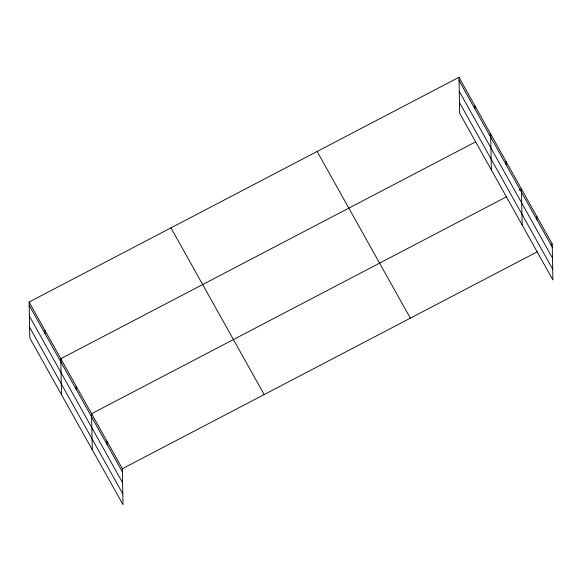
<?xml version="1.0" encoding="UTF-8"?>
<svg xmlns="http://www.w3.org/2000/svg" width="582" height="582" viewBox="0 0 582 582"><rect width="100%" height="100%" fill="white"/><g stroke="black" fill="none" stroke-linecap="round" stroke-linejoin="round"><path stroke-width="0.87" d="M29.1 302.036L122.329 468.721L123.02 504.689L29.791 338.004L29.1 302.036L458.98 77.311L552.209 243.996L552.9 279.964L459.671 113.279L458.98 77.311M475.705 141.812L60.797 358.708L61.488 394.676M489.106 134.806L490.677 133.984L491.368 169.951M506.471 196.818L91.563 413.715L92.254 449.682M519.079 190.227L521.443 188.99L522.134 224.958M122.329 468.721L537.237 251.824M550.63 244.826L552.209 243.996M459.045 80.52L552.274 247.205M459.249 91.33L552.478 258.015M459.467 102.468L552.689 269.153M317.125 151.465L410.346 318.158M170.963 227.875L264.184 394.567M29.158 305.244L122.387 471.929M29.369 316.055L122.598 482.74M29.58 327.193L122.809 493.878M536.83 216.497L536.888 219.705M506.064 161.49L506.122 164.699M474.832 105.648L474.89 108.856M106.943 441.221L107.008 444.43M76.177 386.215L76.242 389.423M44.945 330.372L45.01 333.581"/></g></svg>
